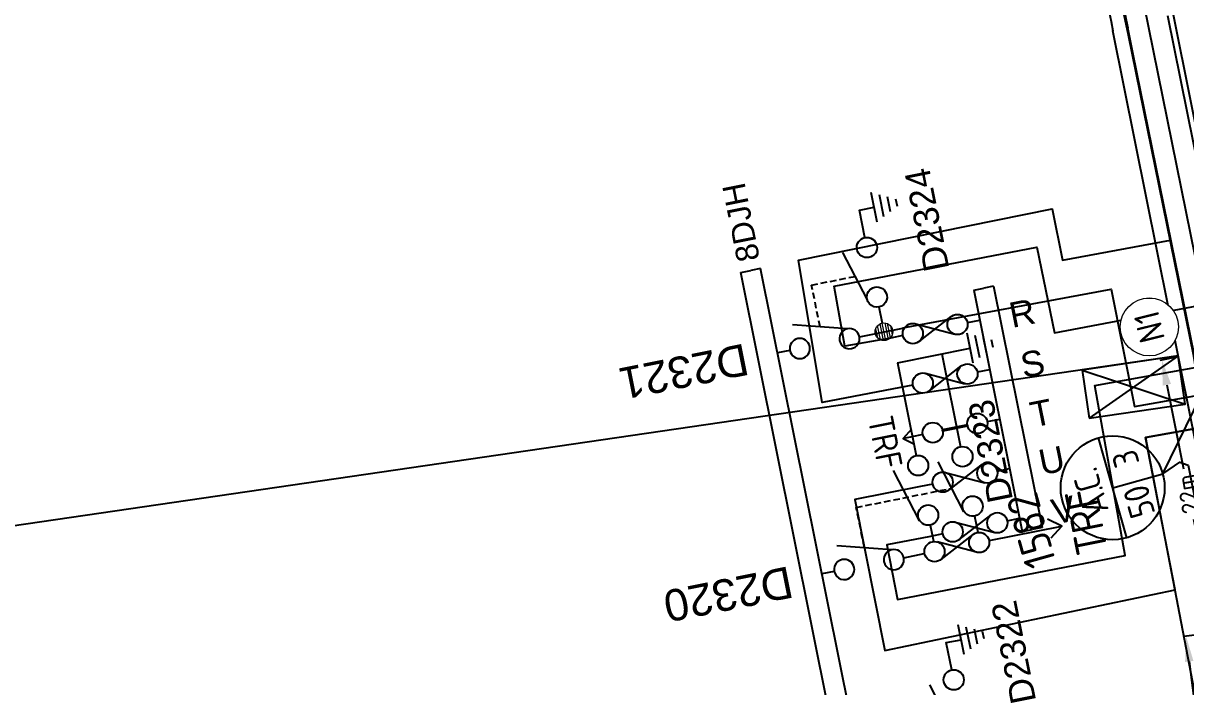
# Model space of a CAD drawing. Extents: x 294483 to 298733, y 6233899 to 6239242.
# Drawn here: x 296195.6 to 296287.5, y 6236512.3 to 6236564.8 of the extents above; entities that cross this region are included whole.
import ezdxf
from ezdxf.enums import TextEntityAlignment as Align

# ---------------------------------------------------------------- set-up
doc = ezdxf.new("R2010")
doc.units = 0
doc.header["$PDSIZE"] = -5
for name, pattern in [('A', [0]), ('CENTERX2', [4, 2.5, -0.5, 0.5, -0.5]), ('DASHED', [0.75, 0.5, -0.25])]:
    doc.linetypes.add(name, pattern=pattern)
for name, color, linetype in [('_User Duct ID', 3, 'Continuous'), ('_User_SL_New', 6, 'Continuous'), ('Equip_HV_NEW', 2, 'Continuous'), ('Equip_LV_NEW', 2, 'Continuous'), ('Mains_HV_NEW_U72', 2, 'Continuous'), ('Mains_LV_NEW_T84', 2, 'Continuous'), ('Mains_SL_NEW_C57', 2, 'Continuous'), ('Notes', 7, 'Continuous'), ('Sub_LV_EXT', 7, 'Continuous'), ('Sub_LV_NEW', 2, 'Continuous'), ('Sub_SP_NEW', 2, 'Continuous'), ('Trench_SP_NEW', 2, 'Continuous')]:
    doc.layers.add(name, color=color, linetype=linetype)
doc.layers.add('Cadastre Land Parcels_SP_EXT', color=9, linetype='Continuous', lineweight=5)
doc.styles.add('ARIAL', font='arial.ttf', dxfattribs={"height": 2})
doc.styles.add('iecARIAL', font='arial.ttf', dxfattribs={"height": 2})
doc.styles.add('IESYMBOL1', font='isocp.shx')
doc.styles.get("Standard").update_dxf_attribs({"font": 'isocp.shx'})
doc.styles.add('SWG_LABEL', font='arial.ttf', dxfattribs={"height": 2})
doc.styles.add('SWITCH_LABEL', font='arial.ttf', dxfattribs={"height": 2.5})
doc.linetypes.add('Cable 5', pattern='A,10,-1,["o",Standard,S=2,R=0,X=-1,Y=-0.7],-1e-05,["o",Standard,S=2,R=0,X=-0.2,Y=-0.7],-1.2', length=12.20001)
doc.linetypes.add('Cable New UG', pattern='A,7,-0.25,["x",Standard,S=2,R=0,X=0.2,Y=-0.8],-2.1', length=9.35)
doc.linetypes.add('IE Trench HV', pattern='A,7,-0.2,["/",Standard,S=3,R=0,X=0.6,Y=-1.4],-2.5', length=9.7)
doc.dimstyles.get("Standard").update_dxf_attribs({"dimtxt": 0.18, "dimasz": 0.18, "dimexe": 0.18, "dimexo": 0.0625, "dimgap": 0.09, "dimtad": 0, "dimtih": 1, "dimtoh": 1, "dimdec": 4, "dimzin": 0, "dimdsep": 46, "dimtxsty": 'Standard', "dimcen": 0.09, "dimadec": 0, "dimazin": 0, "dimtfac": 1, "dimtdec": 4, "dimtofl": 0, "dimtmove": 0, "dimatfit": 3, "dimfxl": 1, "dimtolj": 1, "dimtzin": 0, "dimarcsym": 0})

# ---------------------------------------------------------------- blocks, each defined once
blk = doc.blocks.new('SUB_PADMOUNT_NEW')
for p, q in [((-3.84, 1.92), (3.84, -1.92)), ((3.84, 1.92), (-3.84, -1.92))]:
    blk.add_line(p, q)
blk.add_lwpolyline([(-3.84, -1.92), (3.84, -1.92), (3.84, 1.92), (-3.84, 1.92)], close=True)
for tag, height, flags, p in [('ASSET_NUM', 2.5, 8, (2, 2)), ('STREET_CODE', 0.2, 9, (1.5, 0)), ('NO_PHASES', 0.2, 9, (1.5, -0.2)), ('OPERATING_VOLTAGE', 0.2, 9, (1.5, -0.4)), ('ORIENTATION', 0.2, 9, (1.5, -0.6)), ('OWNED_BY', 0.2, 9, (1.5, -0.8)), ('OPERATED_BY', 0.2, 9, (1.5, -1)), ('SECONDARY_VOLTAGE', 0.2, 9, (1.5, -1.6)), ('STATE', 0.2, 9, (1.5, -1.8)), ('MAINTAINED_BY', 0.2, 9, (1.5, -1.2)), ('CONSTRUCTED_VOLTAGE', 0.2, 9, (1.5, -1.4)), ('SUBSTATION_TYPE', 0.2, 9, (1.5, -2.2)), ('SUBURB', 0.2, 9, (1.5, -2.8)), ('PARENT', 0.2, 9, (1.5, -2)), ('USAGE', 0.2, 9, (1.5, -2.4)), ('LEGEND', 0.2, 9, (1.5, -2.6)), ('STREETNAME', 0.2, 9, (1.5, -3)), ('Z', 0.2, 1, (1.5, -3.6)), ('LOCATION', 0.2, 9, (1.5, -3.2)), ('NOTES', 0.2, 9, (1.5, -3.4))]:
    blk.add_attdef(tag, text='', height=height, dxfattribs=dict(flags=flags)).set_placement(p, align=Align.MIDDLE_LEFT)
blk = doc.blocks.new('TX_LINK_NEW')
h = blk.add_hatch(color=256)
edge = h.paths.add_edge_path()
edge.add_line((2.598, 0.05), (4.601, 0.05))
edge.add_arc((5.4, 0.011), 0.8, 177.23529, 184.40267)
edge.add_line((4.602, -0.05), (2.598, -0.05))
edge.add_arc((1.8, 0), 0.8, 356.41668, 363.58332)
blk.add_line((7.2, 0.013), (7.798, 0.013))
for points in [[(1, 0), (0, 0)], [(2.598, 0.05), (4.601, 0.05)], [(6.2, 0.013), (7.2, 0.013)], [(6.998, -0.587), (7.798, 0.013), (6.998, 0.613)], [(2.598, -0.05), (4.602, -0.05)]]:
    blk.add_lwpolyline(points)
for centre in [(1.8, 0), (5.4, 0.011)]:
    blk.add_circle(centre, 0.8)
for centre, start, end in [((1.8, 0), 356.41668, 3.58332), ((5.4, 0.011), 177.23529, 184.40267)]:
    blk.add_arc(centre, 0.8, start, end)
at = {"style": 'IESYMBOL1'}
blk.add_text('TRF', height=2, rotation=90, dxfattribs=at).set_placement((9.238, 0.013), align=Align.MIDDLE_CENTER)
at = {"flags": 1}
blk.add_attdef('Z', (0, 0), '', height=0.2, dxfattribs=at)
at = {"layer": 'Sub_LV_EXT', "flags": 1}
for tag, p in [('USAGE', (2.14, -1.142)), ('ORIENTATION', (2.14, -1.527)), ('NOTES', (2.14, -3.066))]:
    blk.add_attdef(tag, p, '', height=0.2, dxfattribs=at)
blk = doc.blocks.new('LV_UG_DFUSE_CLOSED_NEW')
for points in [[(1, 0), (0, 0)], [(5.04, 0.726), (2.156, -0.717)], [(5.049, -0.707), (2.156, 0.717)], [(6.2, 0.013), (7.2, 0.013)]]:
    blk.add_lwpolyline(points)
for centre in [(1.8, 0), (5.4, 0.011)]:
    blk.add_circle(centre, 0.8)
for tag, flags, p in [('ACTUAL_STATUS', 9, (1.5, 0)), ('CONSTRUCTED_VOLTAGE', 9, (1.5, -0.2)), ('NO_PHASES', 9, (1.5, -0.4)), ('OPERATED_BY', 9, (1.5, -0.6)), ('MAINTAINED_BY', 9, (1.5, -0.8)), ('OWNED_BY', 9, (1.5, -1)), ('STATE', 9, (1.5, -1.6)), ('SWITCH_TYPE', 9, (1.5, -1.8)), ('OPERATING_VOLTAGE', 9, (1.5, -1.2)), ('ORIENTATION', 9, (1.5, -1.4)), ('Z', 1, (1.5, -2.4)), ('USAGE', 9, (1.5, -2)), ('NOTES', 9, (1.5, -2.2))]:
    blk.add_attdef(tag, text='', height=0.2, dxfattribs=dict(flags=flags)).set_placement(p, align=Align.MIDDLE_LEFT)
blk = doc.blocks.new('*U8')
at = {"layer": 'Sub_LV_NEW'}
for p, q in [((-1.6, 0), (-1.6, 19.483)), ((-1.6, 19.483), (-0.8, 19.483)), ((0, 19.483), (-0.8, 19.483)), ((0, 0), (0, 19.483)), ((-1.6, 0), (-0.8, 0)), ((0, 0), (-0.8, 0))]:
    blk.add_line(p, q, dxfattribs=at)
blk = doc.blocks.new('SWG_SIE_TRF_NOES_NEW')
for p, q in [((7.008, 0.801), (2.793, 1.949)), ((14.679, 0), (20.536, -0.004))]:
    blk.add_line(p, q)
at = {"linetype": 'DASHED'}
blk.add_lwpolyline([(4.901, 1.375), (4.901, 4.638), (12.609, 4.638)], dxfattribs=at)
for points in [[(2.2, 0.011), (1.2, 0.011)], [(19.536, -0.753), (20.536, -0.004), (19.536, 0.747)], [(7.8, 0), (9.453, 0)]]:
    blk.add_lwpolyline(points)
for points in [[(2.998, -0.79, 1), (3.002, 0.81, 1)], [(6.998, -0.798, 1), (7.002, 0.801, 1)]]:
    blk.add_lwpolyline(points, format="xyb", close=True)
at = {"flags": 1}
blk.add_attdef('Z', (0, 0), '', height=0.2, dxfattribs=at)
at = {"style": 'SWITCH_LABEL', "flags": 9}
blk.add_attdef('STREET_CODE', text='', height=0.2, dxfattribs=at).set_placement((0, -0.2), align=Align.MIDDLE_LEFT)
at = {"flags": 9}
for tag, p in [('SUBURB', (0, -1)), ('ORIENTATION', (0, -0.4)), ('PARENT', (0, -0.6)), ('USAGE', (0, -0.8)), ('STREETNAME', (0, -1.2)), ('LOCATION', (0, -1.4)), ('NOTES', (0, -1.6)), ('OWNED_BY', (0.004, -1.886)), ('MAINTAINED_BY', (-0.003, -2.315)), ('OPERATED_BY', (-0.002, -2.108))]:
    blk.add_attdef(tag, text='', height=0.2, dxfattribs=at).set_placement(p, align=Align.MIDDLE_LEFT)
blk = doc.blocks.new('SWG_FUSE_NEW')
for points in [[(1.151, 0.718), (4.044, -0.706)], [(1.16, -0.715), (4.044, 0.727)]]:
    blk.add_lwpolyline(points)
for centre in [(0.8, -0.001), (4.4, 0.01)]:
    blk.add_circle(centre, 0.8)
blk = doc.blocks.new('SWG_SIE_TRF_NEW')
at = {"linetype": 'CENTERX2'}
blk.add_blockref('SWG_SIE_TRF_NOES_NEW', (0, 0), dxfattribs=at)
at = {"linetype": 'CENTERX2', "rotation": 180}
blk.add_blockref('SWG_FUSE_NEW', (14.679, 0), dxfattribs=at)
at = {"style": 'IESYMBOL1'}
blk.add_text('TRF', height=2.5, rotation=89.98256, dxfattribs=at).set_placement((22.515, -0.055), align=Align.MIDDLE_CENTER)
blk = doc.blocks.new('SWG_SIE_SU_NEW')
blk.add_line((5.808, 0.79), (1.594, 1.938))
at = {"linetype": 'A', "lineweight": 0}
for p, q in [((7.981, 0.347), (7.98, -0.368)), ((8.18, -0.584), (8.181, 0.562)), ((8.381, 0.659), (8.379, -0.682)), ((8.579, -0.712), (8.581, 0.688)), ((8.781, 0.659), (8.779, -0.683)), ((8.98, -0.588), (8.981, 0.564)), ((9.181, 0.351), (9.18, -0.376))]:
    blk.add_line(p, q, dxfattribs=at)
at = {"linetype": 'DASHED'}
blk.add_lwpolyline([(3.701, 1.364), (3.701, 4.733), (7.222, 4.733)], dxfattribs=at)
for points in [[(1, 0), (0, 0)], [(6.6, -0.012), (10.1, -0.012)]]:
    blk.add_lwpolyline(points)
for points in [[(1.798, -0.802, 1), (1.802, 0.798, 1)], [(5.798, -0.81, 1), (5.802, 0.79, 1)]]:
    blk.add_lwpolyline(points, format="xyb", close=True)
at = {"linetype": 'A', "lineweight": 0}
blk.add_circle((8.582, -0.012), 0.7, dxfattribs=at)
at = {"style": 'SWG_LABEL', "flags": 8}
blk.add_attdef('ASSET_NUM', text='', height=2.5, rotation=179.95437, dxfattribs=at).set_placement((-2.4, 0.012), align=Align.MIDDLE_LEFT)
at = {"flags": 1}
blk.add_attdef('Z', (0, 0), '', height=0.2, dxfattribs=at)
at = {"style": 'SWITCH_LABEL', "flags": 9}
blk.add_attdef('STREET_CODE', text='', height=0.2, dxfattribs=at).set_placement((0, 0), align=Align.MIDDLE_LEFT)
at = {"flags": 9}
for tag, p in [('SUBURB', (0, -0.8)), ('STREETNAME', (0, -1)), ('ORIENTATION', (0, -0.2)), ('PARENT', (0, -0.4)), ('USAGE', (0, -0.6)), ('OPERATED_BY', (-0.013, -1.84)), ('OWNED_BY', (-0.007, -1.617)), ('LOCATION', (0, -1.2)), ('NOTES', (0, -1.4)), ('MAINTAINED_BY', (-0.015, -2.047))]:
    blk.add_attdef(tag, text='', height=0.2, dxfattribs=at).set_placement(p, align=Align.MIDDLE_LEFT)
blk = doc.blocks.new('SWG_SIE_TRS_ES_1_NEW')
for p, q in [((-6.103, 4.327), (-1.804, 5.547)), ((-6.103, 0.747), (-1.804, 1.966)), ((5.301, -2.29), (7.701, -2.285)), ((5.603, -2.89), (7.403, -2.886)), ((5.904, -3.489), (7.104, -3.486)), ((6.205, -4.088), (6.805, -4.087))]:
    blk.add_line(p, q)
for points in [[(-5.789, 2.759, -1), (-5.793, 4.359, -1)], [(-1.789, 2.767, -1), (-1.793, 4.367, -1)], [(-5.789, -0.821, -1), (-5.793, 0.779, -1)], [(-1.789, -0.813, -1), (-1.793, 0.787, -1)]]:
    blk.add_lwpolyline(points, format="xyb", close=True)
for points in [[(-6.591, 3.558), (-7.891, 3.558)], [(6.501, 3.569), (-0.991, 3.569)], [(6.501, 3.569), (6.501, -2.288)], [(-6.591, -0.023), (-7.891, -0.023)], [(6.501, -0.012), (-0.991, -0.012)]]:
    blk.add_lwpolyline(points)
at = {"flags": 1}
blk.add_attdef('Z', (0, 0), '', height=0.2, dxfattribs=at)
at = {"style": 'SWITCH_LABEL', "flags": 9}
blk.add_attdef('STREET_CODE', text='', height=0.2, dxfattribs=at).set_placement((0, -0.2), align=Align.MIDDLE_LEFT)
at = {"flags": 9}
for tag, p in [('SUBURB', (0, -1)), ('ORIENTATION', (0, -0.4)), ('PARENT', (0, -0.6)), ('USAGE', (0, -0.8)), ('STREETNAME', (0, -1.2)), ('LOCATION', (0, -1.4)), ('NOTES', (0, -1.6)), ('OWNED_BY', (0.012, -1.804)), ('MAINTAINED_BY', (0.004, -2.233)), ('OPERATED_BY', (0.005, -2.026))]:
    blk.add_attdef(tag, text='', height=0.2, dxfattribs=at).set_placement(p, align=Align.MIDDLE_LEFT)
at = {"style": 'SWG_LABEL', "flags": 8}
blk.add_attdef('ASSET_NUM', text='', height=2.5, dxfattribs=at).set_placement((-1.812, -2.264), align=Align.MIDDLE_CENTER)
blk = doc.blocks.new('SWG_SIE_ES_NEW')
for p, q in [((-5.793, 0.779), (-1.793, 1.926)), ((0.012, -1.212), (2.412, -1.207)), ((0.313, -1.811), (2.113, -1.807)), ((0.614, -2.41), (1.814, -2.408)), ((0.915, -3.01), (1.515, -3.008))]:
    blk.add_line(p, q)
for points in [[(-5.789, -0.821, -1), (-5.793, 0.779, -1)], [(-1.789, -0.813, -1), (-1.793, 0.787, -1)]]:
    blk.add_lwpolyline(points, format="xyb", close=True)
for points in [[(-6.591, -0.023), (-7.891, -0.023)], [(-0.991, -0.012), (1.212, -0.012), (1.212, -1.209)]]:
    blk.add_lwpolyline(points)
at = {"flags": 1}
blk.add_attdef('Z', (0, 0), '', height=0.2, dxfattribs=at)
at = {"style": 'SWITCH_LABEL', "flags": 9}
blk.add_attdef('STREET_CODE', text='', height=0.2, dxfattribs=at).set_placement((0, -0.2), align=Align.MIDDLE_LEFT)
at = {"flags": 9}
for tag, p in [('SUBURB', (0, -1)), ('ORIENTATION', (0, -0.4)), ('PARENT', (0, -0.6)), ('USAGE', (0, -0.8)), ('STREETNAME', (0, -1.2)), ('LOCATION', (0, -1.4)), ('NOTES', (0, -1.6)), ('OWNED_BY', (0.004, -1.783)), ('MAINTAINED_BY', (-0.004, -2.212)), ('OPERATED_BY', (-0.003, -2.005))]:
    blk.add_attdef(tag, text='', height=0.2, dxfattribs=at).set_placement(p, align=Align.MIDDLE_LEFT)
at = {"style": 'ARIAL', "flags": 8}
blk.add_attdef('ASSET_NUM', text='', height=2, dxfattribs=at).set_placement((14.296, -5.086), align=Align.MIDDLE_RIGHT)
blk = doc.blocks.new('*U180')
for p, q in [((-1.6, 0), (-1.6, 43.207)), ((-1.6, 43.207), (-0.8, 43.207)), ((0, 43.207), (-0.8, 43.207)), ((0, 0), (0, 43.207)), ((-1.6, 0), (-0.8, 0)), ((0, 0), (-0.8, 0))]:
    blk.add_line(p, q)
at = {"style": 'ARIAL'}
blk.add_attdef('SWG_TYPE', text='', height=1.8, rotation=90, dxfattribs=at).set_placement((-0.8, 43.951), align=Align.MIDDLE_LEFT)
blk.add_attdef('SUB_TYPE', text='', height=1.8, rotation=90, dxfattribs=at).set_placement((-0.8, -0.757), align=Align.MIDDLE_RIGHT)
blk = doc.blocks.new('DUCT_INDICATOR')
at = {"color": 7, "lineweight": 9}
blk.add_attdef('CODE', text='', height=1.8, dxfattribs=at).set_placement((-4.4, 4.91), align=Align.MIDDLE_CENTER)
at = {"color": 7, "linetype": 'Continuous'}
blk.add_wipeout([(0, 2.87), (-0.98, 2.7), (-1.6, 2.39), (-2.18, 1.88), (-2.67, 1.06), (-2.87, 0), (-2.74, -0.87), (-2.4, -1.58), (-1.97, -2.09), (-1.13, -2.64), (-0.48, -2.83), (0.75, -2.78), (1.67, -2.34), (2.39, -1.59), (2.69, -1), (2.84, -0.42), (2.87, 0), (2.82, 0.56), (2.68, 1.05), (2.49, 1.44), (2.19, 1.86), (1.81, 2.23), (1.32, 2.55), (0.85, 2.75)], dxfattribs=at)
at = {"color": 7, "lineweight": 18}
blk.add_circle((0, 0), 2.87, dxfattribs=at)
at = {"color": 7, "lineweight": 9, "flags": 1}
blk.add_attdef('Z', (0, 0), '', height=0.2, dxfattribs=at)
blk = doc.blocks.new('SLCP_ZELL_NEW')
for p, q in [((-4.109, 0), (4.109, 0)), ((-4.109, 0), (4.109, 0)), ((-4.109, 0), (4.109, 0)), ((0, 0), (0, -4.109))]:
    blk.add_line(p, q)
blk.add_circle((0, 0), 4.109)
at = {"style": 'IESYMBOL1'}
for s, p in [('C.', (1.154, 0.192)), ('A.', (-0.565, 0.156)), ('50', (-1.612, -3.312)), ('3', (1.944, -3.201))]:
    blk.add_text(s, height=2, dxfattribs=at).set_placement(p, align=Align.BOTTOM_CENTER)
for tag, height, flags, p in [('ASSET_NUM', 2.5, 8, (2, 2)), ('CONSTRUCTED_VOLTAGE', 0.2, 9, (1.5, 0)), ('CONTROL_TYPE', 0.2, 9, (1.5, -0.2)), ('NO_PHASES', 0.2, 9, (1.5, -0.4)), ('OPERATING_VOLTAGE', 0.2, 9, (1.5, -0.6)), ('ORIENTATION', 0.2, 9, (1.5, -0.8)), ('OWNED_BY', 0.2, 9, (1.5, -1)), ('OPERATED_BY', 0.2, 9, (1.5, -1.2)), ('MAINTAINED_BY', 0.2, 9, (1.5, -1.4)), ('USAGE', 0.2, 9, (1.5, -1.6)), ('LOCATION', 0.2, 9, (1.5, -1.8)), ('STATE', 0.2, 9, (1.5, -2.2)), ('STREETNAME', 0.2, 9, (1.5, -2.4)), ('SUBURB', 0.2, 9, (1.5, -2.6)), ('AMP_RATING', 0.2, 9, (1.5, -2.8)), ('NOTES', 0.2, 9, (1.5, -2)), ('Z', 0.2, 1, (1.5, -3))]:
    blk.add_attdef(tag, text='', height=height, dxfattribs=dict(flags=flags)).set_placement(p, align=Align.MIDDLE_LEFT)
blk = doc.blocks.new('*D245')
at = {"layer": 'Defpoints', "color": 0, "lineweight": 0, "transparency": 16777216}
for p in [(296286.964, 6236538.453), (296289.958, 6236516.549), (296291.266, 6236516.809)]:
    blk.add_point(p, dxfattribs=at)
at = {"layer": 'Notes', "color": 0, "lineweight": -2, "transparency": 16777216}
for p, q in [((296286.903, 6236538.441), (296285.48, 6236538.158)), ((296286.046, 6236536.232), (296287.365, 6236529.596)), ((296289.568, 6236518.51), (296288.163, 6236525.581)), ((296291.205, 6236516.797), (296289.781, 6236516.514))]:
    blk.add_line(p, q, dxfattribs=at)
at = {"layer": 'Notes', "color": 0, "lineweight": 0, "transparency": 16777216}
for points in [[(296286.373, 6236536.297), (296285.719, 6236536.167), (296285.657, 6236538.193)], [(296289.895, 6236518.575), (296289.241, 6236518.445), (296289.958, 6236516.549)]]:
    blk.add_solid(points, dxfattribs=at)
at = {"layer": 'Notes', "color": 0, "transparency": 16777216, "insert": (296287.764, 6236527.588), "char_height": 1.5, "attachment_point": 5, "rotation": 100}
blk.add_mtext('\\A1;22m', dxfattribs=at)
blk = doc.blocks.new('*D246')
at = {"layer": 'Defpoints', "color": 0, "lineweight": 0, "transparency": 16777216}
for p in [(296291.203, 6236516.796), (296297.6, 6236466.616), (296293.957, 6236466.151)]:
    blk.add_point(p, dxfattribs=at)
at = {"layer": 'Notes', "color": 0, "lineweight": -2, "transparency": 16777216}
for p, q in [((296291.141, 6236516.788), (296287.381, 6236516.309)), ((296287.813, 6236514.348), (296290.52, 6236493.106)), ((296293.704, 6236468.135), (296290.996, 6236489.377)), ((296297.538, 6236466.608), (296293.778, 6236466.128))]:
    blk.add_line(p, q, dxfattribs=at)
at = {"layer": 'Notes', "color": 0, "lineweight": 0, "transparency": 16777216}
for points in [[(296288.143, 6236514.39), (296287.482, 6236514.306), (296287.56, 6236516.332)], [(296294.034, 6236468.177), (296293.373, 6236468.093), (296293.957, 6236466.151)]]:
    blk.add_solid(points, dxfattribs=at)
at = {"layer": 'Notes', "color": 0, "transparency": 16777216, "insert": (296290.758, 6236491.242), "char_height": 1.5, "attachment_point": 5, "rotation": 100}
blk.add_mtext('\\A1;51m', dxfattribs=at)

msp = doc.modelspace()

# ---------------------------------------------------------------- linework, layer by layer
at = {"layer": 'Cadastre Land Parcels_SP_EXT'}
for p, q in [((296290.06107, 6236522.95091), (296281.775, 6236564.23353)), ((296286.93811, 6236538.51), (296115.56719, 6236513.51577))]:
    msp.add_line(p, q, dxfattribs=at)
at = {"layer": 'Mains_HV_NEW_U72', "color": 10, "linetype": 'Cable New UG', "ltscale": 0.75, "flags": 128}
msp.add_lwpolyline([(296265.16177, 6236540.72511), (296281.62983, 6236543.7973), (296283.49515, 6236534.5131), (296308.51554, 6236538.94474), (296307.04767, 6236546.55934), (296312.28214, 6236554.35155, 0.09173001), (296334.09471, 6236562.62967), (296341.47608, 6236562.04743)], format="xyb", dxfattribs=at)
msp.add_lwpolyline([(296358.79311, 6236149.06662), (296341.66849, 6236155.77087), (296346.16148, 6236167.24731), (296339.23559, 6236169.51063), (296293.83688, 6236184.48007), (296298.44316, 6236200.10055), (296294.77445, 6236213.30752), (296300.70941, 6236231.84645), (296307.16257, 6236260.94002), (296316.46099, 6236312.13031), (296322.17086, 6236356.20125), (296322.8051, 6236370.33406), (296324.25992, 6236384.16263), (296328.09446, 6236393.39294), (296330.35822, 6236416.31382), (296323.54366, 6236430.14926), (296321.09624, 6236455.68155), (296314.22656, 6236505.94109), (296312.22336, 6236520.59677), (296309.0793, 6236536.49911), (296284.34637, 6236532.06484), (296288.69593, 6236509.40902), (296272.02642, 6236506.52409)], dxfattribs=at)
at = {"layer": 'Mains_LV_NEW_T84', "color": 170, "linetype": 'Cable New UG', "ltscale": 0.75}
msp.add_line((296286.32115, 6236547.68164), (296282.95153, 6236564.46968), dxfattribs=at)
msp.add_lwpolyline([(296264.19502, 6236539.92771), (296260.58151, 6236539.2939), (296259.74831, 6236544.04424), (296275.75869, 6236547.12014), (296277.16476, 6236540.34744), (296304.84849, 6236545.58544), (296299.67774, 6236572.98814, -0.20066535), (296301.01932, 6236577.00558), (296300.91258, 6236578.17771), (296300.7288, 6236584.6724, -0.01330004), (296297.63159, 6236607.63972)], format="xyb", dxfattribs=at)
for points in [[(296264.98106, 6236536.01151), (296258.7946, 6236534.81998), (296256.90622, 6236546.08889), (296276.97808, 6236550.14601), (296277.79748, 6236546.0922), (296286.32115, 6236547.68164), (296286.32115, 6236547.68164), (296286.32115, 6236547.68164)], [(296267.34324, 6236524.24275), (296263.90824, 6236523.58087), (296264.74145, 6236519.25673), (296282.73474, 6236522.72379), (296280.33694, 6236536.16331), (296309.07009, 6236541.3426)], [(296266.55349, 6236528.17744), (296261.36813, 6236527.14772), (296263.73703, 6236515.21864), (296286.70786, 6236520.00597), (296284.34637, 6236532.06484), (296309.0793, 6236536.49911), (296310.94456, 6236527.14256)]]:
    msp.add_lwpolyline(points, dxfattribs=at)
msp.add_arc((296730.81903, 6236654.36374), 456.8, 188.326631, 191.3493599, dxfattribs=at)
at = {"layer": 'Mains_SL_NEW_C57', "color": 2, "linetype": 'Cable 5', "ltscale": 0.5, "elevation": 12, "flags": 128}
msp.add_lwpolyline([(296294.16672, 6236517.43187), (296282.05998, 6236577.10531), (296282.03086, 6236579.25236), (296281.16205, 6236581.42315), (296280.15649, 6236588.97027), (296278.23593, 6236594.40075), (296276.56064, 6236614.22545), (296276.04557, 6236619.32084), (296276.50902, 6236626.05338), (296275.81132, 6236649.82482), (296275.7231, 6236653.47379), (296272.92711, 6236657.19051), (296273.83483, 6236675.1951), (296275.61093, 6236677.4566), (296277.48833, 6236697.57115), (296280.65096, 6236721.94661), (296278.87253, 6236728.31099), (296282.19024, 6236746.64461), (296285.72083, 6236749.29881), (296285.25251, 6236755.41141), (296294.10919, 6236783.41866), (296306.34047, 6236818.52318)], dxfattribs=at)
at = {"layer": 'Mains_SL_NEW_C57', "color": 2, "linetype": 'Cable 5', "ltscale": 0.5, "flags": 128}
msp.add_lwpolyline([(296285.71439, 6236529.19931), (296288.77771, 6236535.44876), (296289.67849, 6236535.6083, -1.42894715), (296291.78849, 6236535.98203), (296306.36936, 6236538.56461), (296305.41852, 6236545.67987)], format="xyb", dxfattribs=at)
msp.add_lwpolyline([(296285.71439, 6236529.19931), (296287.08004, 6236530.12473), (296287.71589, 6236529.87079), (296290.34264, 6236516.60834), (296294.1747, 6236517.38879), (296296.24816, 6236506.37144), (296296.07529, 6236499.74129), (296300.66938, 6236466.98823)], dxfattribs=at)
at = {"layer": 'Notes', "color": 254, "true_color": 0xd1d1d1}
msp.add_line((296294.46121, 6236523.89537), (296286.12702, 6236565.41767), dxfattribs=at)
at = {"layer": 'Notes'}
for p, q in [((296290.06107, 6236522.95091), (296281.775, 6236564.23353)), ((296286.93811, 6236538.51), (296115.56719, 6236513.51577))]:
    msp.add_line(p, q, dxfattribs=at)
at = {"layer": 'Notes', "color": 254, "true_color": 0xd1d1d1, "flags": 128}
msp.add_lwpolyline([(296300.53619, 6236484.45156, 0.00646149), (296298.13092, 6236500.59309, -0.05965013), (296298.0363, 6236502.86167), (296298.16759, 6236504.55294, 0.06219573), (296298.04654, 6236507.13987, 0.00677357), (296294.90241, 6236523.98393), (296286.56822, 6236565.50623, -0.01309346), (296282.51465, 6236588.85468, -0.01309346)], format="xyb", dxfattribs=at)
at = {"layer": 'Notes'}
msp.add_arc((296730.81903, 6236654.36374), 458, 188.326631, 191.3493599, dxfattribs=at)
msp.add_arc((296730.81903, 6236654.36374), 458, 188.326631, 191.3493599, dxfattribs=at)
at = {"layer": 'Trench_SP_NEW', "color": 10, "linetype": 'IE Trench HV', "lineweight": 35, "ltscale": 0.35}
msp.add_lwpolyline([(296272.34084, 6236652.17056), (296274.03413, 6236649.7925), (296274.88378, 6236626.45523, 0.04262902), (296276.82555, 6236595.24926, 0.04275717), (296277.3072, 6236593.0304), (296278.6517, 6236588.67187, -0.0384907), (296278.87876, 6236587.66718, 0.01318991), (296282.99594, 6236563.92512), (296288.16202, 6236538.51012), (296288.75182, 6236534.86938)], format="xyb", dxfattribs=at)

# ---------------------------------------------------------------- block references
at = {"layer": '_User_SL_New', "color": 0}
ref = msp.add_blockref('SLCP_ZELL_NEW', (296281.75855, 6236528.08776), dxfattribs=dict(at, rotation=105.6948889997546))
ref.add_attrib('ASSET_NUM', '1582', dxfattribs={"layer": '0', "height": 2.5, "rotation": 105.694889}).set_placement((296276.12658, 6236521.81863), align=Align.MIDDLE_LEFT)
at = {"layer": 'Equip_HV_NEW', "linetype": 'CENTERX2'}
ref = msp.add_blockref('SWG_SIE_ES_NEW', (296261.95961, 6236548.84465), dxfattribs=dict(at, rotation=101.349375086965))
ref.add_attrib('ASSET_NUM', 'D2324', dxfattribs={"layer": '0', "height": 2, "rotation": 101.3493625, "style": 'ARIAL'}).set_placement((296266.25272, 6236553.30126), align=Align.MIDDLE_RIGHT)
at = {"layer": 'Equip_HV_NEW', "linetype": 'CENTERX2', "rotation": 11.34937508696494}
msp.add_blockref('*U180', (296262.41994, 6236503.06198), dxfattribs=at).add_auto_attribs({'SUB_TYPE': 'PS', 'SWG_TYPE': '8DJH'})
at = {"layer": 'Equip_HV_NEW', "linetype": 'CENTERX2'}
ref = msp.add_blockref('SWG_SIE_SU_NEW', (296255.257, 6236538.74887), dxfattribs=dict(at, rotation=11.34937508696494))
ref.add_attrib('ASSET_NUM', 'D2321', dxfattribs={"layer": '0', "height": 2.5, "rotation": 191.3037511, "style": 'SWG_LABEL'}).set_placement((296252.90166, 6236538.28793), align=Align.MIDDLE_LEFT)
ref = msp.add_blockref('SWG_SIE_TRS_ES_1_NEW', (296269.52004, 6236532.3031), dxfattribs=dict(at, rotation=101.349375086965))
ref.add_attrib('ASSET_NUM', 'D2323', dxfattribs={"layer": '0', "height": 2, "rotation": 101.3493625, "style": 'SWG_LABEL'}).set_placement((296272.09639, 6236530.9716), align=Align.MIDDLE_CENTER)
ref = msp.add_blockref('SWG_SIE_TRF_NEW', (296257.59125, 6236521.02199), dxfattribs=dict(at, rotation=11.34937508696494))
ref.add_attrib('ASSET_NUM', 'D2320', dxfattribs={"layer": '0', "height": 2.5, "rotation": 191.3037511, "style": 'SWG_LABEL'}).set_placement((296256.41117, 6236520.66935), align=Align.MIDDLE_LEFT)
ref = msp.add_blockref('SWG_SIE_ES_NEW', (296268.82426, 6236514.64362), dxfattribs=dict(at, rotation=101.349375086965))
ref.add_attrib('ASSET_NUM', 'D2322', dxfattribs={"layer": '0', "height": 2, "rotation": 101.3493625, "style": 'ARIAL'}).set_placement((296273.11736, 6236519.10024), align=Align.MIDDLE_RIGHT)
at = {"layer": 'Equip_LV_NEW', "rotation": 191.3493750870351}
for name, p in [('*U8', (296270.777, 6236543.72168)), ('LV_UG_DFUSE_CLOSED_NEW', (296271.25154, 6236541.35743)), ('LV_UG_DFUSE_CLOSED_NEW', (296272.03758, 6236537.44123)), ('TX_LINK_NEW', (296272.82363, 6236533.52505)), ('LV_UG_DFUSE_CLOSED_NEW', (296273.61001, 6236529.60716)), ('LV_UG_DFUSE_CLOSED_NEW', (296274.39976, 6236525.67247))]:
    msp.add_blockref(name, p, dxfattribs=at)
at = {"layer": 'Sub_SP_NEW', "rotation": 8.298096059163594}
msp.add_blockref('SUB_PADMOUNT_NEW', (296283.41542, 6236536.0559), dxfattribs=at)

# ---------------------------------------------------------------- texts
at = {"layer": 'Equip_LV_NEW', "lineweight": 0, "style": 'iecARIAL'}
for s, p in [('R', (296273.80816, 6236540.72168)), ('S', (296274.70796, 6236536.75371)), ('T', (296275.46639, 6236532.85122)), ('U', (296276.14548, 6236529.07677)), ('V', (296277.14958, 6236525.16453))]:
    msp.add_text(s, height=2, rotation=11.3493751, dxfattribs=at).set_placement(p)

# ---------------------------------------------------------------- dimensions: what is measured, and where the dimension line sits
at = {"layer": 'Notes'}
dim = msp.add_linear_dim(base=(296289.95794, 6236516.5488), p1=(296286.96446, 6236538.45329), p2=(296291.26581, 6236516.80871), angle=281.239754, text='22m', dimstyle='Standard', override={"dimtxt": 1.5, "dimasz": 2, "dimgap": 0.5, "dimtih": 0, "dimtoh": 0}, dxfattribs=at)
dim.commit()
dim.dimension.update_dxf_attribs({"geometry": '*D245', "text_midpoint": (296287.76412, 6236527.58819), "dimtype": 161, "text_rotation": 100})
dim = msp.add_aligned_dim(p1=(296291.20286, 6236516.7962), p2=(296297.59972, 6236466.61566), distance=-3.67267, text='51m', dimstyle='Standard', override={"dimtxt": 1.5, "dimasz": 2, "dimgap": 0.5, "dimtih": 0}, dxfattribs=at)
dim.commit()
dim.dimension.update_dxf_attribs({"geometry": '*D246', "text_midpoint": (296290.7581, 6236491.24151), "text_rotation": 100})

# ---------------------------------------------------------------- next in the draw order: block references
at = {"layer": '_User Duct ID'}
ref = msp.add_blockref('DUCT_INDICATOR', (296284.65471, 6236540.81086), dxfattribs=dict(at, xscale=0.8, yscale=0.8, zscale=0.8, rotation=103.8615259150568))
ref.add_attrib('CODE', 'N1', dxfattribs={"layer": '0', "height": 2, "rotation": 103.8615259}).set_placement((296284.65471, 6236540.81086), align=Align.MIDDLE_CENTER)

doc.saveas('drawing.dxf')
